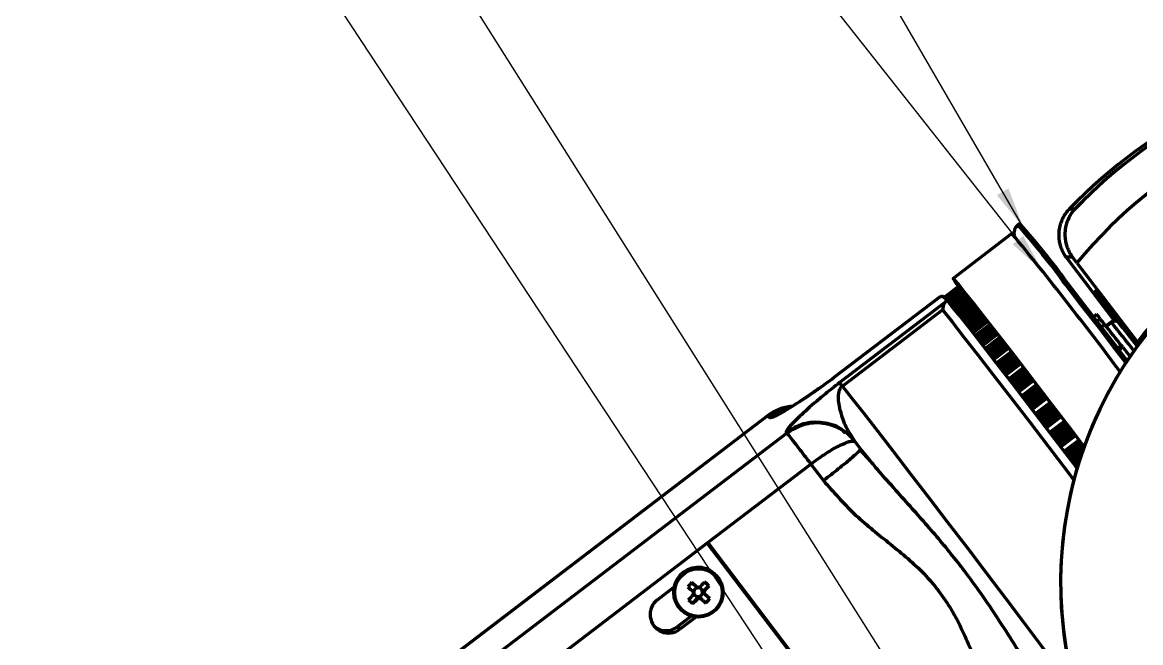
# Model space of a CAD drawing. Header units: millimetres. Extents: x -419 to 9215, y 1224 to 3301.
# Drawn here: x -243.7 to -153.1, y 3147.4 to 3197.6 of the extents above; entities that cross this region are included whole.
import ezdxf

# ---------------------------------------------------------------- set-up
doc = ezdxf.new("R2010")
doc.units = ezdxf.units.MM
doc.layers.add('Net 0.35', color=20, linetype='Continuous', lineweight=35)
doc.layers.add('Net 0.7', color=7, linetype='Continuous', lineweight=70)
doc.styles.get("Standard").update_dxf_attribs({"font": 'arial.ttf'})
doc.dimstyles.new('SLDDIMSTYLE0', dxfattribs={"dimtxt": 0.18, "dimasz": 3.302, "dimexe": 0, "dimexo": 0.0625, "dimgap": 0, "dimtad": 0, "dimtih": 1, "dimtoh": 1, "dimdec": 0, "dimrnd": 1e-09, "dimzin": 0, "dimdsep": 46, "dimtxsty": 'Standard', "dimsah": 1, "dimcen": 0.09, "dimadec": 0, "dimazin": 0, "dimtfac": 3.302, "dimtdec": 0, "dimtofl": 0, "dimtmove": 0, "dimatfit": 3, "dimfxl": 1, "dimfrac": 2, "dimtolj": 1, "dimtzin": 0, "dimarcsym": 0})

msp = doc.modelspace()

# ---------------------------------------------------------------- linework, layer by layer
at = {"layer": 'Net 0.7', "color": 7, "linetype": 'Continuous', "lineweight": 70}
for p, q in [((-158.828, 3182.526), (-158.385, 3182.526)), ((-162.857, 3181.344), (-163.016, 3181.223)), ((-163.494, 3180.531), (-168.268, 3176.896)), ((-159.105, 3178.618), (-158.762, 3178.167)), ((-158.579, 3178.618), (-159.105, 3178.618)), ((-158.235, 3178.167), (-158.579, 3178.618)), ((-155.183, 3173.466), (-158.762, 3178.167)), ((-158.235, 3178.167), (-153.332, 3171.726)), ((-159.132, 3176.374), (-158.973, 3176.495)), ((-167.79, 3176.269), (-168.982, 3175.361)), ((-168.98, 3175.36), (-167.787, 3176.269)), ((-168.957, 3175.339), (-167.768, 3176.245)), ((-168.915, 3175.302), (-167.722, 3176.21)), ((-168.876, 3175.266), (-167.686, 3176.173)), ((-168.847, 3175.24), (-167.662, 3176.142)), ((-168.796, 3175.185), (-167.617, 3176.083)), ((-168.729, 3175.104), (-167.553, 3175.999)), ((-168.706, 3175.076), (-167.519, 3175.98)), ((-168.641, 3174.998), (-167.454, 3175.902)), ((-168.612, 3174.963), (-167.425, 3175.866)), ((-168.562, 3174.903), (-167.378, 3175.804)), ((-168.497, 3174.822), (-167.315, 3175.721)), ((-168.424, 3174.733), (-167.246, 3175.63)), ((-168.375, 3174.673), (-167.187, 3175.578)), ((-156.736, 3175.862), (-156.742, 3175.858)), ((-169.378, 3175.387), (-177.932, 3168.874)), ((-177.926, 3168.87), (-169.375, 3175.381)), ((-177.467, 3168.46), (-168.916, 3174.97)), ((-169.436, 3175.327), (-169.375, 3175.381)), ((-169.06, 3175.431), (-168.83, 3175.225)), ((-168.98, 3175.36), (-168.978, 3175.357)), ((-168.281, 3174.555), (-167.092, 3175.461)), ((-168.248, 3174.514), (-167.059, 3175.419)), ((-168.198, 3174.453), (-167.012, 3175.357)), ((-168.134, 3174.373), (-166.95, 3175.275)), ((-168.063, 3174.284), (-166.881, 3175.184)), ((-167.991, 3174.195), (-166.811, 3175.093)), ((-167.92, 3174.105), (-166.731, 3175.011)), ((-167.918, 3174.103), (-166.728, 3175.009)), ((-167.795, 3173.948), (-166.605, 3174.854)), ((-167.758, 3173.902), (-166.569, 3174.808)), ((-167.709, 3173.841), (-166.521, 3174.745)), ((-167.648, 3173.763), (-166.461, 3174.666)), ((-177.237, 3168.184), (-169.122, 3174.362)), ((-167.578, 3173.675), (-166.394, 3174.577)), ((-167.507, 3173.586), (-166.325, 3174.486)), ((-167.433, 3173.492), (-166.253, 3174.391)), ((-167.347, 3173.383), (-166.157, 3174.289)), ((-167.34, 3173.374), (-166.15, 3174.281)), ((-167.19, 3173.184), (-166, 3174.09)), ((-167.151, 3173.134), (-165.961, 3174.04)), ((-167.102, 3173.072), (-165.913, 3173.978)), ((-167.044, 3172.998), (-165.856, 3173.902)), ((-166.976, 3172.912), (-165.791, 3173.815)), ((-156.887, 3173.799), (-156.632, 3173.993)), ((-166.907, 3172.824), (-165.723, 3173.726)), ((-166.834, 3172.731), (-165.652, 3173.632)), ((-166.744, 3172.617), (-165.563, 3173.516)), ((-166.663, 3172.513), (-165.483, 3173.412)), ((-166.662, 3172.511), (-165.471, 3173.417)), ((-166.649, 3172.495), (-165.459, 3173.402)), ((-166.474, 3172.272), (-165.283, 3173.179)), ((-166.432, 3172.218), (-165.242, 3173.125)), ((-166.385, 3172.158), (-165.195, 3173.063)), ((-166.33, 3172.087), (-165.142, 3172.992)), ((-166.266, 3172.006), (-165.079, 3172.909)), ((-155.889, 3173.05), (-155.474, 3173.367)), ((-155.438, 3173.335), (-155.859, 3173.015)), ((-154.928, 3173.405), (-154.886, 3173.436)), ((-154.848, 3173.394), (-154.885, 3173.366)), ((-166.199, 3171.92), (-165.014, 3172.823)), ((-166.128, 3171.829), (-164.944, 3172.73)), ((-166.038, 3171.713), (-164.855, 3172.613)), ((-165.953, 3171.605), (-164.772, 3172.504)), ((-165.878, 3171.508), (-164.697, 3172.407)), ((-165.871, 3171.5), (-164.681, 3172.406)), ((-165.854, 3171.477), (-164.663, 3172.384)), ((-165.656, 3171.223), (-164.465, 3172.13)), ((-165.612, 3171.167), (-164.421, 3172.073)), ((-165.567, 3171.108), (-164.377, 3172.014)), ((-165.516, 3171.043), (-164.327, 3171.948)), ((-165.456, 3170.966), (-164.269, 3171.87)), ((-165.393, 3170.884), (-164.206, 3171.787)), ((-165.324, 3170.796), (-164.139, 3171.698)), ((-165.234, 3170.68), (-164.05, 3171.581)), ((-165.148, 3170.569), (-163.965, 3171.469)), ((-165.068, 3170.466), (-163.886, 3171.367)), ((-164.998, 3170.376), (-163.816, 3171.277)), ((-164.987, 3170.361), (-163.796, 3171.268)), ((-164.965, 3170.333), (-163.773, 3171.24)), ((-154.619, 3171.471), (-154.92, 3171.242)), ((-153.332, 3171.726), (-153.232, 3171.726)), ((-164.747, 3170.052), (-163.555, 3170.959)), ((-164.701, 3169.993), (-163.51, 3170.9)), ((-164.658, 3169.937), (-163.468, 3170.843)), ((-164.612, 3169.878), (-163.423, 3170.783)), ((-164.557, 3169.806), (-163.369, 3170.711)), ((-164.497, 3169.729), (-163.31, 3170.633)), ((-164.432, 3169.645), (-163.246, 3170.548)), ((-164.343, 3169.53), (-163.159, 3170.432)), ((-164.256, 3169.418), (-163.073, 3170.319)), ((-164.174, 3169.312), (-162.991, 3170.213)), ((-164.099, 3169.215), (-162.916, 3170.116)), ((-164.036, 3169.133), (-162.852, 3170.034)), ((-164.019, 3169.111), (-162.828, 3170.018)), ((-163.992, 3169.077), (-162.801, 3169.984)), ((-163.757, 3168.772), (-162.565, 3169.679)), ((-163.71, 3168.711), (-162.519, 3169.618)), ((-163.67, 3168.659), (-162.479, 3169.565)), ((-163.629, 3168.607), (-162.44, 3169.512)), ((-163.579, 3168.542), (-162.391, 3169.447)), ((-163.524, 3168.47), (-162.337, 3169.374)), ((-163.463, 3168.391), (-162.277, 3169.294)), ((-177.237, 3168.184), (-177.467, 3168.46)), ((-163.377, 3168.279), (-162.192, 3169.182)), ((-163.291, 3168.167), (-162.106, 3169.069)), ((-163.206, 3168.058), (-162.022, 3168.959)), ((-163.128, 3167.956), (-161.944, 3168.857)), ((-163.058, 3167.866), (-161.874, 3168.767)), ((-163.001, 3167.792), (-161.817, 3168.694)), ((-162.98, 3167.764), (-161.788, 3168.671)), ((-162.949, 3167.724), (-161.758, 3168.631)), ((-162.699, 3167.399), (-161.508, 3168.306)), ((-162.652, 3167.338), (-161.461, 3168.245)), ((-162.615, 3167.29), (-161.424, 3168.197)), ((-162.581, 3167.245), (-161.391, 3168.151)), ((-162.536, 3167.188), (-161.348, 3168.093)), ((-162.487, 3167.123), (-161.299, 3168.027)), ((-162.43, 3167.049), (-161.243, 3167.953)), ((-162.348, 3166.942), (-161.162, 3167.845)), ((-162.263, 3166.832), (-161.078, 3167.734)), ((-162.178, 3166.721), (-160.993, 3167.623)), ((-162.096, 3166.614), (-160.912, 3167.516)), ((-162.022, 3166.518), (-160.837, 3167.419)), ((-161.958, 3166.435), (-160.773, 3167.337)), ((-161.909, 3166.37), (-160.723, 3167.273)), ((-161.887, 3166.343), (-160.697, 3167.25)), ((-161.883, 3166.337), (-160.691, 3167.244)), ((-161.848, 3166.292), (-160.657, 3167.2)), ((-161.587, 3165.951), (-160.395, 3166.859)), ((-161.54, 3165.891), (-160.349, 3166.798)), ((-161.507, 3165.847), (-160.316, 3166.754)), ((-161.479, 3165.81), (-160.289, 3166.716)), ((-161.441, 3165.761), (-160.252, 3166.666)), ((-161.397, 3165.704), (-160.209, 3166.608)), ((-161.346, 3165.637), (-160.159, 3166.541)), ((-183.299, 3165.77), (-246.317, 3117.789)), ((-183.299, 3165.77), (-183.294, 3165.767)), ((-183.294, 3165.767), (-183.139, 3165.629)), ((-161.268, 3165.536), (-160.083, 3166.439)), ((-161.186, 3165.428), (-160, 3166.33)), ((-161.101, 3165.317), (-159.916, 3166.219)), ((-161.017, 3165.208), (-159.832, 3166.11)), ((-160.939, 3165.106), (-159.754, 3166.008)), ((-160.869, 3165.015), (-159.684, 3165.918)), ((-160.812, 3164.941), (-159.626, 3165.844)), ((-160.771, 3164.886), (-159.584, 3165.79)), ((-160.754, 3164.865), (-159.566, 3165.77)), ((-160.751, 3164.861), (-159.561, 3165.768)), ((-160.741, 3164.848), (-159.55, 3165.755)), ((-160.704, 3164.799), (-159.512, 3165.707)), ((-160.434, 3164.447), (-159.243, 3165.354)), ((-160.388, 3164.387), (-159.197, 3165.294)), ((-160.359, 3164.349), (-159.168, 3165.255)), ((-160.337, 3164.32), (-159.147, 3165.226)), ((-160.307, 3164.28), (-159.118, 3165.185)), ((-160.269, 3164.231), (-159.081, 3165.136)), ((-160.224, 3164.172), (-159.037, 3165.076)), ((-160.152, 3164.078), (-158.966, 3164.981)), ((-160.073, 3163.974), (-158.888, 3164.877)), ((-159.989, 3163.865), (-158.804, 3164.767)), ((-181.733, 3164.371), (-230.846, 3126.976)), ((-181.801, 3164.432), (-181.733, 3164.371)), ((-176.684, 3164.205), (-176.717, 3164.235)), ((-176.202, 3163.676), (-176.5, 3164.161)), ((-159.905, 3163.754), (-158.72, 3164.656)), ((-159.823, 3163.648), (-158.638, 3164.55)), ((-159.749, 3163.551), (-158.564, 3164.453)), ((-159.685, 3163.467), (-158.499, 3164.37)), ((-159.635, 3163.401), (-158.448, 3164.305)), ((-159.611, 3163.37), (-158.423, 3164.274)), ((-159.595, 3163.349), (-158.406, 3164.254)), ((-159.586, 3163.337), (-158.396, 3164.243)), ((-159.585, 3163.336), (-158.395, 3164.243)), ((-159.57, 3163.316), (-158.379, 3164.224)), ((-159.53, 3163.264), (-158.338, 3164.171)), ((-159.256, 3162.904), (-158.064, 3163.812)), ((-175.763, 3163.11), (-176.177, 3163.654)), ((-175.763, 3163.11), (-175.851, 3162.989)), ((-174.936, 3162.079), (-175.795, 3163.029)), ((-175.023, 3162.197), (-175.763, 3163.11)), ((-159.211, 3162.846), (-158.02, 3163.753)), ((-159.186, 3162.813), (-157.995, 3163.72)), ((-159.171, 3162.794), (-157.981, 3163.7)), ((-159.148, 3162.763), (-157.959, 3163.668)), ((-159.117, 3162.723), (-157.929, 3163.628)), ((-159.079, 3162.673), (-157.892, 3163.577)), ((-159.014, 3162.587), (-157.827, 3163.49)), ((-158.939, 3162.489), (-157.753, 3163.391)), ((-158.857, 3162.382), (-157.672, 3163.284)), ((-158.773, 3162.271), (-157.709, 3163.082)), ((-158.689, 3162.162), (-157.79, 3162.847)), ((-158.611, 3162.059), (-157.865, 3162.628)), ((-158.541, 3161.967), (-157.929, 3162.434)), ((-158.483, 3161.891), (-157.981, 3162.273)), ((-158.452, 3161.85), (-158.009, 3162.187)), ((-158.428, 3161.819), (-158.029, 3162.123)), ((-158.412, 3161.798), (-158.043, 3162.079)), ((-158.404, 3161.787), (-158.05, 3162.057)), ((-158.384, 3161.761), (-158.067, 3162.002)), ((-188.143, 3155.51), (-179.79, 3161.87)), ((-179.79, 3161.87), (-178.772, 3160.532)), ((-158.341, 3161.705), (-158.104, 3161.886)), ((-213.602, 3136.126), (-188.143, 3155.51)), ((-170.836, 3132.657), (-188.187, 3155.477)), ((-188.143, 3155.51), (-170.619, 3132.463)), ((-187.566, 3152.962), (-187.601, 3152.993)), ((-189.429, 3152.274), (-189.019, 3151.903)), ((-188.043, 3152.006), (-188.519, 3151.589)), ((-192.227, 3150.877), (-190.893, 3151.893)), ((-189.345, 3150.566), (-188.978, 3151.081)), ((-189.245, 3151.653), (-189.34, 3151.547)), ((-189.294, 3151.367), (-189.228, 3151.307)), ((-189.019, 3151.903), (-189.114, 3151.797)), ((-189.084, 3151.177), (-188.978, 3151.081)), ((-189.019, 3151.903), (-188.96, 3151.849)), ((-188.925, 3151.14), (-188.978, 3151.081)), ((-188.769, 3151.814), (-188.836, 3151.875)), ((-188.834, 3151.089), (-188.738, 3151.195)), ((-188.519, 3151.589), (-188.625, 3151.684)), ((-188.608, 3151.339), (-188.512, 3151.445)), ((-188.519, 3151.589), (-188.573, 3151.529)), ((-188.571, 3151.498), (-188.512, 3151.445)), ((-187.992, 3150.975), (-188.512, 3151.445)), ((-189.485, 3149.56), (-190.631, 3148.687)), ((-189.113, 3149.484), (-190.414, 3148.493)), ((-190.267, 3150.012), (-190.232, 3149.98)), ((-190.414, 3148.493), (-190.631, 3148.687))]:
    msp.add_line(p, q, dxfattribs=at)
at = {"layer": 'Net 0.7', "color": 8, "linetype": 'Continuous', "lineweight": 70}
for p, q in [((-156.34, 3173.618), (-156.596, 3173.422)), ((-155.986, 3173.161), (-156.244, 3172.965)), ((-154.513, 3171.338), (-154.816, 3171.106)), ((-183.294, 3165.767), (-246.298, 3117.797))]:
    msp.add_line(p, q, dxfattribs=at)
at = {"layer": 'Net 0.7', "color": 7, "linetype": 'Continuous', "lineweight": 70, "flags": 128}
for points in [[(-157.641, 3163.272), (-158.893, 3164.912), (-160.439, 3166.931), (-161.918, 3168.855), (-163.3, 3170.646), (-164.556, 3172.267), (-165.662, 3173.685), (-166.594, 3174.87), (-167.334, 3175.799), (-167.866, 3176.452), (-168.179, 3176.817), (-168.268, 3176.886), (-168.129, 3176.657), (-167.837, 3176.233)], [(-154.151, 3170.238), (-154.877, 3171.186), (-156.344, 3173.094), (-157.718, 3174.876), (-158.973, 3176.495)], [(-154.956, 3173.377), (-155.095, 3173.564), (-155.823, 3174.548), (-156.354, 3175.278), (-156.669, 3175.726), (-156.756, 3175.878), (-156.613, 3175.726), (-156.245, 3175.278), (-155.665, 3174.548), (-154.894, 3173.564), (-153.96, 3172.361), (-153.284, 3171.485)], [(-155, 3173.436), (-155.21, 3173.719), (-155.889, 3174.639), (-156.38, 3175.316), (-156.667, 3175.727), (-156.74, 3175.858), (-156.596, 3175.704), (-156.241, 3175.271), (-155.686, 3174.573), (-154.95, 3173.635), (-154.059, 3172.488), (-153.284, 3171.485)], [(-158.206, 3161.527), (-159.124, 3162.732), (-160.631, 3164.704), (-162.092, 3166.609), (-163.478, 3168.41), (-164.761, 3170.071), (-165.916, 3171.557), (-166.919, 3172.839), (-167.749, 3173.891), (-168.391, 3174.692), (-168.83, 3175.225)], [(-153.309, 3171.451), (-153.35, 3171.505), (-154.02, 3172.363), (-154.52, 3172.994), (-154.826, 3173.368), (-154.925, 3173.468), (-154.902, 3173.425)], [(-154.513, 3171.338), (-154.143, 3170.86), (-153.924, 3170.577)], [(-158.343, 3161.704), (-158.308, 3161.658), (-158.274, 3161.613), (-158.24, 3161.568), (-158.211, 3161.531)], [(-188.989, 3151.877), (-189.045, 3151.927), (-189.1, 3151.977), (-189.156, 3152.027), (-189.211, 3152.077), (-189.266, 3152.127), (-189.32, 3152.176), (-189.375, 3152.225), (-189.429, 3152.274)], [(-189.751, 3151.918), (-189.697, 3151.869), (-189.642, 3151.82), (-189.588, 3151.771), (-189.533, 3151.721), (-189.478, 3151.671), (-189.422, 3151.621), (-189.367, 3151.571), (-189.311, 3151.521)], [(-187.992, 3150.975), (-188.045, 3151.022), (-188.097, 3151.07), (-188.15, 3151.118), (-188.204, 3151.166), (-188.258, 3151.215), (-188.312, 3151.264), (-188.366, 3151.313), (-188.421, 3151.363)], [(-188.743, 3151.007), (-188.688, 3150.957), (-188.634, 3150.908), (-188.58, 3150.859), (-188.526, 3150.81), (-188.472, 3150.762), (-188.419, 3150.714), (-188.367, 3150.666), (-188.314, 3150.619)]]:
    msp.add_lwpolyline(points, dxfattribs=at)
at = {"layer": 'Net 0.7', "color": 8, "linetype": 'Continuous', "lineweight": 70, "flags": 128}
for points in [[(-154.267, 3170.061), (-154.934, 3170.931), (-156.438, 3172.889), (-157.847, 3174.716), (-159.132, 3176.374)], [(-169.122, 3174.362), (-168.344, 3173.382), (-167.382, 3172.156), (-166.253, 3170.707), (-164.981, 3169.065), (-163.59, 3167.262), (-162.109, 3165.333), (-160.566, 3163.318), (-158.993, 3161.255), (-158.478, 3160.578)], [(-158.333, 3143.428), (-158.728, 3143.961), (-159.854, 3145.472), (-161.124, 3147.167), (-162.513, 3149.013), (-163.993, 3150.973), (-165.534, 3153.007), (-167.108, 3155.076), (-168.681, 3157.139), (-170.224, 3159.154), (-171.705, 3161.083), (-173.096, 3162.886), (-174.368, 3164.529), (-175.497, 3165.977), (-176.459, 3167.204), (-177.237, 3168.184)]]:
    msp.add_lwpolyline(points, dxfattribs=at)
at = {"layer": 'Net 0.7', "color": 7, "linetype": 'Continuous', "lineweight": 70}
for centre, radius in [((-188.901, 3151.472), 1.999), ((-188.895, 3151.466), 1.927)]:
    msp.add_circle(centre, radius, dxfattribs=at)
for centre, radius, start, end in [((-127.694, 3152.274), 43.411, 98.35756, 135.82338), ((-127.251, 3152.274), 43.411, 98.35756, 135.82338), ((-127.209, 3152.273), 40.412, 95.97927, 140.15275), ((-126.981, 3152.268), 32.575, 90.00465, 217.28251), ((-126.981, 3152.269), 32.573, 334.8903, 217.28632), ((-127.209, 3152.272), 32.571, 90.00069, 143.32515), ((-127.109, 3152.272), 32.571, 90.00069, 143.32515), ((-206.887, 3142.096), 58.984, 35.6765, 41.71423), ((-396.827, 2988.684), 302.075, 36.73004, 39.42717), ((-165.124, 3167.085), 10.948, 36.6382, 39.12825), ((-142.712, 3183.829), 17.029, 216.8444, 218.78839), ((-195.581, 3140.11), 51.577, 37.33501, 39.85267), ((-212.157, 3126.26), 74.156, 37.51186, 39.4368), ((-156.525, 3169.841), 2.508, 36.63948, 40.5426), ((-188.932, 3151.501), 2, 48.2577, 228.12702), ((-183.638, 3146.714), 8.028, 136.16406, 139.59017), ((-226.855, 3185.835), 51.007, 318.27488, 318.93373), ((-226.5, 3185.514), 51.007, 318.27488, 318.93373), ((-192.947, 3146.941), 7.05, 45.9284, 49.82369), ((-226.911, 3185.806), 51.028, 316.82069, 317.47936), ((-188.866, 3151.441), 0.452, 169.85611, 195.79988), ((-188.926, 3151.495), 0.356, 153.67956, 180.28596), ((-188.926, 3151.495), 0.355, 180.29039, 185.3656), ((-188.927, 3151.495), 0.355, 185.36111, 212.01435), ((-188.925, 3151.495), 0.356, 122.07135, 153.68288), ((-188.927, 3151.495), 0.354, 212.01759, 243.7345), ((-188.926, 3151.495), 0.356, 95.46735, 122.07459), ((-188.927, 3151.495), 0.355, 243.73783, 270.39191), ((-188.865, 3151.442), 0.452, 79.95281, 105.89754), ((-188.926, 3151.496), 0.355, 90.38747, 95.46287), ((-188.926, 3151.496), 0.355, 63.73783, 90.39191), ((-188.927, 3151.496), 0.355, 270.38747, 275.46287), ((-188.927, 3151.496), 0.356, 275.46735, 302.07459), ((-188.926, 3151.496), 0.354, 32.01759, 63.7345), ((-188.927, 3151.496), 0.356, 302.07135, 333.68288), ((-188.926, 3151.496), 0.355, 5.36111, 32.01435), ((-188.927, 3151.496), 0.356, 333.67956, 0.28596), ((-188.926, 3151.496), 0.355, 0.29039, 5.3656), ((-188.866, 3151.442), 0.452, 349.85611, 15.79988), ((-191.322, 3149.684), 1.498, 127.17667, 307.32186), ((-184.791, 3155.96), 7.059, 225.93091, 229.82119), ((-226.555, 3185.484), 51.028, 316.82069, 317.47936), ((-188.867, 3151.442), 0.452, 259.95281, 285.89754), ((-192.859, 3155.052), 6.349, 315.7106, 320.04364), ((-191.54, 3149.879), 1.498, 233.80328, 307.32869)]:
    msp.add_arc(centre, radius, start, end, dxfattribs=at)
at = {"layer": 'Net 0.7', "color": 8, "linetype": 'Continuous', "lineweight": 70}
for centre, radius, start, end in [((-207.657, 3141.485), 59.765, 35.71613, 41.67482), ((-212.822, 3125.949), 74.42, 37.28406, 39.54898)]:
    msp.add_arc(centre, radius, start, end, dxfattribs=at)
at = {"layer": 'Net 0.7', "color": 7, "linetype": 'Continuous', "lineweight": 70}
for centre, major_axis, ratio, start_param, end_param in [((-180.834, 3162.55), (-2.714, 3.008), 0.987273, 5.669127, 6.200994), ((-188.985, 3151.548), (0.208, 0.231), 0.890384, 1.250009, 1.885142), ((-188.982, 3151.486), (-0.011, 0.331), 0.888783, 2.114584, 2.749716), ((-188.923, 3151.551), (0.33, 0.024), 0.888771, 0.386422, 1.021554), ((-188.92, 3151.489), (0.26, -0.234), 0.887975, 5.963271, 6.598404)]:
    msp.add_ellipse(centre, major_axis=major_axis, ratio=ratio, start_param=start_param, end_param=end_param, dxfattribs=at)
for points, knots in [([(-158.828, 3182.526), (-158.83, 3182.524), (-158.915, 3182.438), (-159.073, 3182.258), (-159.278, 3181.961), (-159.449, 3181.634), (-159.6, 3181.233), (-159.684, 3180.837), (-159.709, 3180.458), (-159.699, 3180.136), (-159.647, 3179.777), (-159.534, 3179.386), (-159.362, 3178.991), (-159.191, 3178.744), (-159.105, 3178.618)], [0, 0, 0, 0, 0.002161, 0.094817, 0.188145, 0.283721, 0.380144, 0.513487, 0.581671, 0.650378, 0.736549, 0.824364, 0.910744, 1, 1, 1, 1]), ([(-158.385, 3182.526), (-158.387, 3182.524), (-158.548, 3182.354), (-158.835, 3181.97), (-159.094, 3181.36), (-159.209, 3180.746), (-159.21, 3180.237), (-159.135, 3179.777), (-159.016, 3179.386), (-158.839, 3178.991), (-158.667, 3178.744), (-158.579, 3178.618)], [0, 0, 0, 0, 0.002162, 0.188074, 0.379957, 0.513369, 0.650197, 0.736412, 0.824272, 0.910698, 1, 1, 1, 1]), ([(-163.012, 3181.212), (-163.078, 3181.157), (-163.211, 3181.047), (-163.308, 3180.82), (-163.339, 3180.613), (-163.326, 3180.453), (-163.303, 3180.358), (-163.291, 3180.327), (-163.287, 3180.316)], [0, 0, 0, 0, 0.215368, 0.428625, 0.609389, 0.769639, 0.920902, 1, 1, 1, 1]), ([(-169.375, 3175.381), (-169.288, 3175.416), (-169.115, 3175.485), (-169.079, 3175.449), (-169.06, 3175.431)], [0, 0, 0, 0, 0.499082, 1, 1, 1, 1]), ([(-168.916, 3174.97), (-168.97, 3174.89), (-169.067, 3174.746), (-169.105, 3174.48), (-169.122, 3174.362)], [0, 0, 0, 0, 0.559518, 1, 1, 1, 1]), ([(-168.83, 3175.225), (-168.81, 3175.209), (-168.769, 3175.176), (-168.867, 3175.039), (-168.916, 3174.97)], [0, 0, 0, 0, 0.500918, 1, 1, 1, 1]), ([(-155.474, 3173.367), (-155.432, 3173.393), (-155.348, 3173.446), (-155.207, 3173.473), (-155.063, 3173.466), (-154.973, 3173.425), (-154.928, 3173.405)], [0, 0, 0, 0, 0.2490097, 0.4994509, 0.7505739, 1, 1, 1, 1]), ([(-154.901, 3173.375), (-154.945, 3173.393), (-155.034, 3173.43), (-155.176, 3173.437), (-155.316, 3173.412), (-155.398, 3173.361), (-155.438, 3173.335)], [0, 0, 0, 0, 0.249816, 0.500692, 0.75143, 1, 1, 1, 1]), ([(-154.885, 3173.366), (-154.888, 3173.368), (-154.893, 3173.371), (-154.898, 3173.373), (-154.901, 3173.375)], [0, 0, 0, 0, 0.560299, 1, 1, 1, 1]), ([(-183.139, 3165.629), (-183.023, 3165.642), (-182.79, 3165.669), (-181.691, 3166.295), (-180.445, 3167.088), (-179.17, 3167.949), (-178.339, 3168.565), (-177.926, 3168.87)], [0, 0, 0, 0, 0.24995, 0.5008809, 0.7511979, 0.8765592, 1, 1, 1, 1]), ([(-177.467, 3168.46), (-177.871, 3168.144), (-178.682, 3167.509), (-179.827, 3166.528), (-180.882, 3165.569), (-181.722, 3164.718), (-181.775, 3164.527), (-181.801, 3164.432)], [0, 0, 0, 0, 0.123755, 0.248819, 0.499232, 0.749767, 1, 1, 1, 1]), ([(-178.898, 3168.159), (-179.157, 3167.978), (-179.7, 3167.597), (-180.296, 3167.207), (-180.56, 3167.032), (-180.669, 3166.96)], [0, 0, 0, 0, 0.348034, 0.731523, 1, 1, 1, 1]), ([(-176.177, 3163.654), (-176.387, 3163.895), (-176.781, 3164.345), (-177.661, 3164.894), (-178.613, 3165.189), (-179.588, 3165.211), (-180.624, 3165.043), (-181.294, 3164.637), (-181.733, 3164.371)], [0, 0, 0, 0, 0.157286, 0.294008, 0.505056, 0.63502, 0.760871, 1, 1, 1, 1]), ([(-179.79, 3161.87), (-179.377, 3162.17), (-178.748, 3162.628), (-177.956, 3163.111), (-177.283, 3163.476), (-176.727, 3163.691), (-176.327, 3163.761), (-176.229, 3163.691), (-176.177, 3163.654)], [0, 0, 0, 0, 0.239129, 0.36498, 0.494944, 0.705992, 0.842714, 1, 1, 1, 1]), ([(-178.772, 3160.532), (-177.973, 3159.619), (-176.374, 3157.792), (-173.518, 3155.531), (-170.693, 3153.237), (-168.369, 3150.314), (-166.82, 3146.886), (-165.366, 3143.359), (-163.977, 3141.228), (-163.283, 3140.162)], [0, 0, 0, 0, 0.13996, 0.280021, 0.420142, 0.55997, 0.706644, 0.853352, 1, 1, 1, 1]), ([(-189.311, 3151.521), (-189.31, 3151.52), (-189.304, 3151.514), (-189.295, 3151.506), (-189.285, 3151.496), (-189.281, 3151.493)], [0, 0, 0, 0, 0.11745, 0.709463, 1, 1, 1, 1]), ([(-189.28, 3151.462), (-189.282, 3151.447), (-189.29, 3151.403), (-189.296, 3151.356), (-189.3, 3151.323), (-189.301, 3151.318)], [0, 0, 0, 0, 0.290537, 0.88255, 1, 1, 1, 1]), ([(-188.96, 3151.849), (-188.963, 3151.852), (-188.973, 3151.862), (-188.982, 3151.87), (-188.988, 3151.876), (-188.989, 3151.877)], [0, 0, 0, 0, 0.290537, 0.88255, 1, 1, 1, 1]), ([(-188.946, 3150.996), (-188.945, 3151.002), (-188.941, 3151.035), (-188.935, 3151.082), (-188.927, 3151.126), (-188.925, 3151.14)], [0, 0, 0, 0, 0.11745, 0.709463, 1, 1, 1, 1]), ([(-188.786, 3151.887), (-188.792, 3151.886), (-188.824, 3151.878), (-188.871, 3151.867), (-188.914, 3151.855), (-188.928, 3151.851)], [0, 0, 0, 0, 0.1174505, 0.7094634, 1, 1, 1, 1]), ([(-188.893, 3151.142), (-188.878, 3151.128), (-188.832, 3151.087), (-188.783, 3151.043), (-188.749, 3151.012), (-188.743, 3151.007)], [0, 0, 0, 0, 0.290537, 0.88255, 1, 1, 1, 1]), ([(-188.573, 3151.529), (-188.558, 3151.533), (-188.515, 3151.546), (-188.469, 3151.557), (-188.436, 3151.564), (-188.431, 3151.566)], [0, 0, 0, 0, 0.290537, 0.88255, 1, 1, 1, 1]), ([(-188.421, 3151.363), (-188.427, 3151.368), (-188.461, 3151.399), (-188.51, 3151.443), (-188.556, 3151.484), (-188.571, 3151.498)], [0, 0, 0, 0, 0.11745, 0.709463, 1, 1, 1, 1])]:
    msp.add_open_spline(points, degree=3, knots=knots, dxfattribs=at)
at = {"layer": 'Net 0.7', "color": 8, "linetype": 'Continuous', "lineweight": 70}
for points, knots in [([(-176.5, 3164.161), (-176.62, 3164.344), (-176.988, 3164.909), (-177.276, 3165.744), (-177.488, 3166.556), (-177.57, 3167.149), (-177.555, 3167.61), (-177.451, 3167.931), (-177.346, 3168.081), (-177.285, 3168.145), (-177.253, 3168.171), (-177.237, 3168.184)], [0, 0, 0, 0, 0.145364, 0.450217, 0.60963, 0.767776, 0.909877, 0.967019, 0.985643, 0.993159, 1, 1, 1, 1]), ([(-181.681, 3166.318), (-181.7, 3166.317), (-182.239, 3166.287), (-182.697, 3165.952), (-183.139, 3165.629)], [0, 0, 0, 0, 0.034849, 1, 1, 1, 1]), ([(-176.996, 3164.378), (-177.116, 3164.494), (-177.613, 3164.972), (-178.841, 3165.29), (-180.438, 3165.245), (-181.347, 3164.703), (-181.801, 3164.432)], [0, 0, 0, 0, 0.09626, 0.397507, 0.698753, 1, 1, 1, 1]), ([(-175.851, 3162.989), (-175.869, 3162.957), (-175.922, 3162.86), (-176.527, 3162.321), (-177.527, 3161.493), (-178.357, 3160.852), (-178.772, 3160.532)], [0, 0, 0, 0, 0.143448, 0.428965, 0.714483, 1, 1, 1, 1]), ([(-160.922, 3143.674), (-161.193, 3144.059), (-162.007, 3145.215), (-163.201, 3147.142), (-164.607, 3149.331), (-165.945, 3151.317), (-167.57, 3153.548), (-169.602, 3156.054), (-171.684, 3158.384), (-173.386, 3160.287), (-174.394, 3161.415), (-174.904, 3162.05), (-175.023, 3162.197)], [0, 0, 0, 0, 0.065199, 0.196085, 0.301435, 0.402396, 0.499747, 0.647029, 0.803395, 0.892145, 0.974908, 1, 1, 1, 1])]:
    msp.add_open_spline(points, degree=3, knots=knots, dxfattribs=at)
at = {"layer": 'Net 0.7', "color": 7, "linetype": 'Continuous', "lineweight": 70}
msp.add_open_spline([(-181.733, 3164.371), (-181.689, 3164.32), (-181.6, 3164.218), (-181.138, 3163.628), (-180.508, 3162.813), (-180.029, 3162.185), (-179.79, 3161.87)], degree=3, dxfattribs=at)

# ---------------------------------------------------------------- leaders
at = {"layer": 'Net 0.35', "lineweight": 35}
for points in [[(-174.947, 3133.564), (-239.049, 3230.768)], [(-131.125, 3078.78), (-227.219, 3230.768)], [(-160.962, 3177.413), (-203.148, 3230.768)], [(-162.589, 3181.061), (-191.456, 3230.768)], [(-123.26, 3150.631), (-167.384, 3230.768)], [(-127.71, 3184.835), (-155.555, 3230.768)]]:
    msp.add_leader(points, dimstyle='SLDDIMSTYLE0', dxfattribs=at)

doc.saveas('drawing.dxf')
